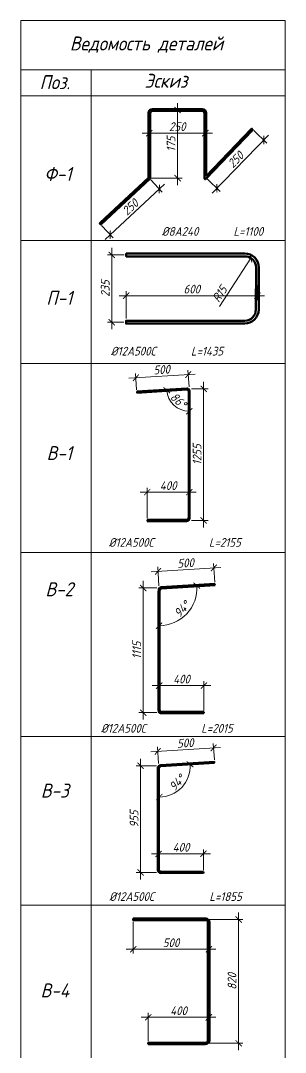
# Model space of a CAD drawing. Header units: millimetres. Extents: x 504091 to 2165846, y 135022 to 442887.
# Drawn here: x 1059796 to 1060552, y 182427 to 185380 of the extents above; entities that cross this region are included whole.
import ezdxf

# ---------------------------------------------------------------- set-up
doc = ezdxf.new("R2010")
doc.units = ezdxf.units.MM
doc.layers.get('Defpoints').update_dxf_attribs({"color": 255})
for name, color, linetype, lineweight in [('!_КР_Размеры', 7, 'Continuous', 9), ('КР_Арматура 12', 174, 'Continuous', 40), ('КР_арматура 16', 224, 'Continuous', 50), ('КР_арматура 8', 232, 'Continuous', 50), ('Размеры (линейные)', 154, 'Continuous', 9)]:
    doc.layers.add(name, color=color, linetype=linetype, lineweight=lineweight)
doc.layers.add('!Defpoints', color=255, linetype='Continuous', lineweight=5, plot=False)
doc.styles.add('GOST 2.304_new', font='isocpeur.ttf', dxfattribs={"width": 0.9, "oblique": 15})
doc.dimstyles.new('SPDS 1_10', dxfattribs={"dimscale": 10, "dimtxt": 2.5, "dimasz": 1.77, "dimexe": 1.25, "dimexo": 0.625, "dimtad": 1, "dimdec": 0, "dimrnd": 0.001, "dimtxsty": 'GOST 2.304_new', "dimblk": 'ARCHTICK', "dimcen": 2.5, "dimdle": 2, "dimclrt": 256, "dimadec": 0, "dimazin": 2, "dimtfac": 0.75, "dimtdec": 0, "dimtmove": 1, "dimatfit": 3, "dimfxl": 0, "dimtolj": 1, "dimlwd": 9, "dimlwe": 9, "dimarcsym": 0})

# ---------------------------------------------------------------- blocks, each defined once
blk = doc.blocks.new('_ArchTick')
at = {"color": 0, "linetype": 'ByBlock', "const_width": 0.15}
blk.add_lwpolyline([(-0.5, -0.5), (0.5, 0.5)], dxfattribs=at)
blk = doc.blocks.new('*D2086')
at = {"layer": 'Defpoints', "color": 0, "lineweight": 20, "ltscale": 100, "transparency": 16777216}
for p in [(1060232.7, 185123.9), (1060244.8, 185123.9), (1060163.7, 184929)]:
    blk.add_point(p, dxfattribs=at)
at = {"layer": 'Размеры (линейные)', "color": 0, "lineweight": 9, "ltscale": 100, "transparency": 16777216}
for p, q in [((1060244.8, 184909), (1060244.8, 185143.9)), ((1060239, 185123.9), (1060257.3, 185123.9)), ((1060170, 184929), (1060257.3, 184929))]:
    blk.add_line(p, q, dxfattribs=at)
at = {"layer": 'Размеры (линейные)', "color": 0, "lineweight": 9, "ltscale": 100, "transparency": 16777216, "xscale": 17.7, "yscale": 17.7, "zscale": 17.7}
for p, rotation in [((1060244.8, 185123.9), 90), ((1060244.8, 184929), 270)]:
    blk.add_blockref('_ArchTick', p, dxfattribs=dict(at, rotation=rotation))
at = {"layer": 'Размеры (линейные)', "ltscale": 100, "transparency": 16777216, "insert": (1060226, 185026.5), "char_height": 25, "attachment_point": 5, "rotation": 90, "style": 'GOST 2.304_new'}
blk.add_mtext('\\A1;175', dxfattribs=at)
blk = doc.blocks.new('*D2087')
at = {"layer": 'Defpoints', "color": 0, "lineweight": 20, "ltscale": 100, "transparency": 16777216}
for p in [(1060458.3, 185069.7), (1060490.9, 185038.1), (1060324.5, 184931.6)]:
    blk.add_point(p, dxfattribs=at)
at = {"layer": 'Размеры (линейные)', "color": 0, "lineweight": 9, "ltscale": 100, "transparency": 16777216}
for p, q in [((1060343.1, 184885.7), (1060504.8, 185052.4)), ((1060462.8, 185065.3), (1060499.9, 185029.4)), ((1060328.9, 184927.3), (1060366, 184891.3))]:
    blk.add_line(p, q, dxfattribs=at)
at = {"layer": 'Размеры (линейные)', "color": 0, "lineweight": 9, "ltscale": 100, "transparency": 16777216, "xscale": 17.7, "yscale": 17.7, "zscale": 17.7}
for p, rotation in [((1060490.9, 185038.1), 45.8853463330187), ((1060357, 184900), 225.8853463330187)]:
    blk.add_blockref('_ArchTick', p, dxfattribs=dict(at, rotation=rotation))
at = {"layer": 'Размеры (линейные)', "ltscale": 100, "transparency": 16777216, "insert": (1060410.5, 184982.1), "char_height": 25, "attachment_point": 5, "rotation": 45.8853, "style": 'GOST 2.304_new'}
blk.add_mtext('\\A1;250', dxfattribs=at)
blk = doc.blocks.new('*D2088')
at = {"layer": 'Defpoints', "color": 0, "lineweight": 20, "ltscale": 100, "transparency": 16777216}
for p in [(1060163.7, 184929), (1060192.5, 184898.2), (1060023.3, 184797.7)]:
    blk.add_point(p, dxfattribs=at)
at = {"layer": 'Размеры (линейные)', "color": 0, "lineweight": 9, "ltscale": 100, "transparency": 16777216}
for p, q in [((1060037.5, 184753.3), (1060207.1, 184911.9)), ((1060168, 184924.4), (1060201, 184889.1)), ((1060027.6, 184793.2), (1060060.6, 184757.8))]:
    blk.add_line(p, q, dxfattribs=at)
at = {"layer": 'Размеры (линейные)', "color": 0, "lineweight": 9, "ltscale": 100, "transparency": 16777216, "xscale": 17.7, "yscale": 17.7, "zscale": 17.7}
for p, rotation in [((1060192.5, 184898.2), 43.06238409189598), ((1060052.1, 184767), 223.062384091896)]:
    blk.add_blockref('_ArchTick', p, dxfattribs=dict(at, rotation=rotation))
at = {"layer": 'Размеры (линейные)', "ltscale": 100, "transparency": 16777216, "insert": (1060109.5, 184846.3), "char_height": 25, "attachment_point": 5, "rotation": 43.0624, "style": 'GOST 2.304_new'}
blk.add_mtext('\\A1;250', dxfattribs=at)
blk = doc.blocks.new('*D2089')
at = {"layer": 'Defpoints', "color": 0, "lineweight": 20, "ltscale": 100, "transparency": 16777216}
for p in [(1060472.8, 184629.4), (1060472.8, 184592.7), (1060097.8, 184520.8)]:
    blk.add_point(p, dxfattribs=at)
at = {"layer": 'Размеры (линейные)', "color": 0, "lineweight": 9, "ltscale": 100, "transparency": 16777216}
for p, q in [((1060097.8, 184527.1), (1060097.8, 184605.2)), ((1060472.8, 184623.1), (1060472.8, 184580.2)), ((1060077.8, 184592.7), (1060492.8, 184592.7))]:
    blk.add_line(p, q, dxfattribs=at)
at = {"layer": 'Размеры (линейные)', "color": 0, "lineweight": 9, "ltscale": 100, "transparency": 16777216, "xscale": 17.7, "yscale": 17.7, "zscale": 17.7, "rotation": 180}
blk.add_blockref('_ArchTick', (1060097.8, 184592.7), dxfattribs=at)
at = {"layer": 'Размеры (линейные)', "color": 0, "lineweight": 9, "ltscale": 100, "transparency": 16777216, "xscale": 17.7, "yscale": 17.7, "zscale": 17.7}
blk.add_blockref('_ArchTick', (1060472.8, 184592.7), dxfattribs=at)
at = {"layer": 'Размеры (линейные)', "ltscale": 100, "transparency": 16777216, "insert": (1060285.3, 184611.5), "char_height": 25, "attachment_point": 5, "style": 'GOST 2.304_new'}
blk.add_mtext('\\A1;600', dxfattribs=at)
blk = doc.blocks.new('*D2090')
at = {"layer": 'Defpoints', "color": 0, "lineweight": 20, "ltscale": 100, "transparency": 16777216}
for p in [(1060098.3, 184709.3), (1060056.8, 184516.8), (1060097.8, 184516.8)]:
    blk.add_point(p, dxfattribs=at)
at = {"layer": 'Размеры (линейные)', "color": 0, "lineweight": 9, "ltscale": 100, "transparency": 16777216}
for p, q in [((1060056.8, 184729.3), (1060056.8, 184496.8)), ((1060092, 184709.3), (1060044.3, 184709.3)), ((1060091.5, 184516.8), (1060044.3, 184516.8))]:
    blk.add_line(p, q, dxfattribs=at)
at = {"layer": 'Размеры (линейные)', "color": 0, "lineweight": 9, "ltscale": 100, "transparency": 16777216, "xscale": 17.7, "yscale": 17.7, "zscale": 17.7}
for p, rotation in [((1060056.8, 184709.3), 90), ((1060056.8, 184516.8), 270)]:
    blk.add_blockref('_ArchTick', p, dxfattribs=dict(at, rotation=rotation))
at = {"layer": 'Размеры (линейные)', "ltscale": 100, "transparency": 16777216, "insert": (1060038, 184613.1), "char_height": 25, "attachment_point": 5, "rotation": 90, "style": 'GOST 2.304_new'}
blk.add_mtext('\\A1;235', dxfattribs=at)
blk = doc.blocks.new('*D2091')
at = {"layer": 'Defpoints', "color": 0, "lineweight": 20, "ltscale": 100, "transparency": 16777216}
for p in [(1060324.1, 185057.7), (1060163.5, 185043.1), (1060324.1, 185043.1)]:
    blk.add_point(p, dxfattribs=at)
at = {"layer": 'Размеры (линейные)', "color": 0, "lineweight": 9, "ltscale": 100, "transparency": 16777216}
for p, q in [((1060143.5, 185057.7), (1060344.1, 185057.7)), ((1060163.5, 185049.3), (1060163.5, 185070.2)), ((1060324.1, 185049.3), (1060324.1, 185070.2))]:
    blk.add_line(p, q, dxfattribs=at)
at = {"layer": 'Размеры (линейные)', "color": 0, "lineweight": 9, "ltscale": 100, "transparency": 16777216, "xscale": 17.7, "yscale": 17.7, "zscale": 17.7, "rotation": 180}
blk.add_blockref('_ArchTick', (1060163.5, 185057.7), dxfattribs=at)
at = {"layer": 'Размеры (линейные)', "color": 0, "lineweight": 9, "ltscale": 100, "transparency": 16777216, "xscale": 17.7, "yscale": 17.7, "zscale": 17.7}
blk.add_blockref('_ArchTick', (1060324.1, 185057.7), dxfattribs=at)
at = {"layer": 'Размеры (линейные)', "ltscale": 100, "transparency": 16777216, "insert": (1060243.8, 185076.5), "char_height": 25, "attachment_point": 5, "style": 'GOST 2.304_new'}
blk.add_mtext('\\A1;250', dxfattribs=at)
blk = doc.blocks.new('*D2092')
at = {"layer": 'Defpoints', "color": 0, "lineweight": 20, "ltscale": 100, "transparency": 16777216}
for p in [(1060454.3, 184700.1, 0), (1060436.8, 184673.3, 0)]:
    blk.add_point(p, dxfattribs=at)
at = {"layer": 'Размеры (линейные)', "color": 0, "lineweight": 9, "ltscale": 100, "transparency": 16777216}
blk.add_line((1060364, 184562.1), (1060454.3, 184700.1), dxfattribs=at)
at = {"layer": 'Размеры (линейные)', "color": 0, "lineweight": 9, "ltscale": 100, "transparency": 16777216, "xscale": 17.7, "yscale": 17.7, "zscale": 17.7, "rotation": 56.80116570014329}
blk.add_blockref('_ArchTick', (1060454.3, 184700.1), dxfattribs=at)
at = {"layer": 'Размеры (линейные)', "ltscale": 100, "transparency": 16777216, "insert": (1060364.7, 184597.4), "char_height": 25, "attachment_point": 5, "rotation": 56.8012, "style": 'GOST 2.304_new'}
blk.add_mtext('\\A1;R15', dxfattribs=at)
blk = doc.blocks.new('*D2122')
at = {"layer": 'Defpoints', "color": 0, "lineweight": 20, "ltscale": 100, "transparency": 16777216}
for p in [(1060277.8, 184030.3), (1060277.8, 183968.5), (1060157.8, 183949.4)]:
    blk.add_point(p, dxfattribs=at)
at = {"layer": 'Размеры (линейные)', "color": 0, "lineweight": 9, "ltscale": 100, "transparency": 16777216}
for p, q in [((1060157.8, 183955.7), (1060157.8, 184042.8)), ((1060277.8, 183974.7), (1060277.8, 184042.8)), ((1060137.8, 184030.3), (1060297.8, 184030.3))]:
    blk.add_line(p, q, dxfattribs=at)
at = {"layer": 'Размеры (линейные)', "color": 0, "lineweight": 9, "ltscale": 100, "transparency": 16777216, "xscale": 17.7, "yscale": 17.7, "zscale": 17.7, "rotation": 180}
blk.add_blockref('_ArchTick', (1060157.8, 184030.3), dxfattribs=at)
at = {"layer": 'Размеры (линейные)', "color": 0, "lineweight": 9, "ltscale": 100, "transparency": 16777216, "xscale": 17.7, "yscale": 17.7, "zscale": 17.7}
blk.add_blockref('_ArchTick', (1060277.8, 184030.3), dxfattribs=at)
at = {"layer": 'Размеры (линейные)', "ltscale": 100, "transparency": 16777216, "insert": (1060217.8, 184049), "char_height": 25, "attachment_point": 5, "style": 'GOST 2.304_new'}
blk.add_mtext('\\A1;400', dxfattribs=at)
blk = doc.blocks.new('*D2123')
at = {"layer": 'Defpoints', "color": 0, "lineweight": 20, "ltscale": 100, "transparency": 16777216}
for p in [(1060275.2, 184367), (1060128, 184316.6), (1060277.8, 184325.9)]:
    blk.add_point(p, dxfattribs=at)
at = {"layer": 'Размеры (линейные)', "color": 0, "lineweight": 9, "ltscale": 100, "transparency": 16777216}
for p, q in [((1060105.4, 184356.3), (1060295.2, 184368.2)), ((1060127.6, 184322.8), (1060124.6, 184370.1)), ((1060277.4, 184332.2), (1060274.4, 184379.5))]:
    blk.add_line(p, q, dxfattribs=at)
at = {"layer": 'Размеры (линейные)', "color": 0, "lineweight": 9, "ltscale": 100, "transparency": 16777216, "xscale": 17.7, "yscale": 17.7, "zscale": 17.7}
for p, rotation in [((1060125.4, 184357.6), 183.5864361386816), ((1060275.2, 184367), 3.586436138681583)]:
    blk.add_blockref('_ArchTick', p, dxfattribs=dict(at, rotation=rotation))
at = {"layer": 'Размеры (линейные)', "ltscale": 100, "transparency": 16777216, "insert": (1060199.1, 184381), "char_height": 25, "attachment_point": 5, "rotation": 3.5864, "style": 'GOST 2.304_new'}
blk.add_mtext('\\A1;500', dxfattribs=at)
blk = doc.blocks.new('*D2124')
at = {"layer": 'Defpoints', "color": 0, "lineweight": 20, "ltscale": 100, "transparency": 16777216}
for p in [(1060128, 184316.6), (1060277.8, 184325.9), (1060277.8, 184325.9), (1060223.8, 184291.7), (1060277.8, 183949.4)]:
    blk.add_point(p, dxfattribs=at)
at = {"layer": 'Размеры (линейные)', "color": 0, "lineweight": 9, "ltscale": 100, "transparency": 16777216}
blk.add_arc((1060277.8, 184325.9), 63.9, 183.5864, 270, dxfattribs=at)
at = {"layer": 'Размеры (линейные)', "color": 0, "lineweight": 9, "ltscale": 100, "transparency": 16777216, "xscale": 17.7, "yscale": 17.7, "zscale": 17.7, "rotation": 93.58643613869073}
blk.add_blockref('_ArchTick', (1060214, 184321.9), dxfattribs=at)
at = {"layer": 'Размеры (линейные)', "color": 0, "lineweight": 9, "ltscale": 100, "transparency": 16777216, "xscale": 17.7, "yscale": 17.7, "zscale": 17.7}
blk.add_blockref('_ArchTick', (1060277.8, 184262), dxfattribs=at)
at = {"layer": 'Размеры (линейные)', "ltscale": 100, "transparency": 16777216, "insert": (1060246.9, 184293), "char_height": 25, "attachment_point": 5, "rotation": 316.7932, "style": 'GOST 2.304_new'}
blk.add_mtext('\\A1;86°', dxfattribs=at)
blk = doc.blocks.new('*D2125')
at = {"layer": 'Defpoints', "color": 0, "lineweight": 20, "ltscale": 100, "transparency": 16777216}
for p in [(1060277.8, 184325.9), (1060277.8, 183949.4), (1060319.1, 183949.4)]:
    blk.add_point(p, dxfattribs=at)
at = {"layer": 'Размеры (линейные)', "color": 0, "lineweight": 9, "ltscale": 100, "transparency": 16777216}
for p, q in [((1060319.1, 184345.9), (1060319.1, 183929.4)), ((1060284, 184325.9), (1060331.6, 184325.9)), ((1060284, 183949.4), (1060331.6, 183949.4))]:
    blk.add_line(p, q, dxfattribs=at)
at = {"layer": 'Размеры (линейные)', "color": 0, "lineweight": 9, "ltscale": 100, "transparency": 16777216, "xscale": 17.7, "yscale": 17.7, "zscale": 17.7}
for p, rotation in [((1060319.1, 184325.9), 90), ((1060319.1, 183949.4), 270)]:
    blk.add_blockref('_ArchTick', p, dxfattribs=dict(at, rotation=rotation))
at = {"layer": 'Размеры (линейные)', "ltscale": 100, "transparency": 16777216, "insert": (1060300.4, 184137.7), "char_height": 25, "attachment_point": 5, "rotation": 90, "style": 'GOST 2.304_new'}
blk.add_mtext('\\A1;1255', dxfattribs=at)
blk = doc.blocks.new('*D2127')
at = {"layer": 'Defpoints', "color": 0, "lineweight": 20, "ltscale": 100, "transparency": 16777216}
for p in [(1060188.9, 183803.7), (1060191.9, 183756), (1060351.5, 183766)]:
    blk.add_point(p, dxfattribs=at)
at = {"layer": 'Размеры (линейные)', "color": 0, "lineweight": 9, "ltscale": 100, "transparency": 16777216}
for p, q in [((1060368.4, 183815), (1060169, 183802.5)), ((1060191.5, 183762.3), (1060188.1, 183816.2)), ((1060351.1, 183772.3), (1060347.7, 183826.2))]:
    blk.add_line(p, q, dxfattribs=at)
at = {"layer": 'Размеры (линейные)', "color": 0, "lineweight": 9, "ltscale": 100, "transparency": 16777216, "xscale": 17.7, "yscale": 17.7, "zscale": 17.7}
for p, rotation in [((1060188.9, 183803.7), 183.5864361378931), ((1060348.5, 183813.7), 3.586436137893152)]:
    blk.add_blockref('_ArchTick', p, dxfattribs=dict(at, rotation=rotation))
at = {"layer": 'Размеры (линейные)', "ltscale": 100, "transparency": 16777216, "insert": (1060267.5, 183827.4), "char_height": 25, "attachment_point": 5, "rotation": 3.5864, "style": 'GOST 2.304_new'}
blk.add_mtext('\\A1;500', dxfattribs=at)
blk = doc.blocks.new('*D2128')
at = {"layer": 'Defpoints', "color": 0, "lineweight": 20, "ltscale": 100, "transparency": 16777216}
for p in [(1060191.9, 183476.5), (1060191.9, 183405.6), (1060319.9, 183399.2)]:
    blk.add_point(p, dxfattribs=at)
at = {"layer": 'Размеры (линейные)', "color": 0, "lineweight": 9, "ltscale": 100, "transparency": 16777216}
for p, q in [((1060191.9, 183411.8), (1060191.9, 183489)), ((1060319.9, 183405.4), (1060319.9, 183489)), ((1060339.9, 183476.5), (1060171.9, 183476.5))]:
    blk.add_line(p, q, dxfattribs=at)
at = {"layer": 'Размеры (линейные)', "color": 0, "lineweight": 9, "ltscale": 100, "transparency": 16777216, "xscale": 17.7, "yscale": 17.7, "zscale": 17.7, "rotation": 180}
blk.add_blockref('_ArchTick', (1060191.9, 183476.5), dxfattribs=at)
at = {"layer": 'Размеры (линейные)', "color": 0, "lineweight": 9, "ltscale": 100, "transparency": 16777216, "xscale": 17.7, "yscale": 17.7, "zscale": 17.7}
blk.add_blockref('_ArchTick', (1060319.9, 183476.5), dxfattribs=at)
at = {"layer": 'Размеры (линейные)', "ltscale": 100, "transparency": 16777216, "insert": (1060255.9, 183495.2), "char_height": 25, "attachment_point": 5, "style": 'GOST 2.304_new'}
blk.add_mtext('\\A1;400', dxfattribs=at)
blk = doc.blocks.new('*D2129')
at = {"layer": 'Defpoints', "color": 0, "lineweight": 20, "ltscale": 100, "transparency": 16777216}
for p in [(1060191.9, 183756), (1060191.9, 183756), (1060351.5, 183766), (1060247.9, 183663.6), (1060191.9, 183399.2)]:
    blk.add_point(p, dxfattribs=at)
at = {"layer": 'Размеры (линейные)', "color": 0, "lineweight": 9, "ltscale": 100, "transparency": 16777216}
blk.add_arc((1060191.9, 183756), 108.1, 270, 3.5864, dxfattribs=at)
at = {"layer": 'Размеры (линейные)', "color": 0, "lineweight": 9, "ltscale": 100, "transparency": 16777216, "xscale": 17.7, "yscale": 17.7, "zscale": 17.7}
for p, rotation in [((1060299.7, 183762.8), 93.58643613785894), ((1060191.9, 183648), 180.0000000000006)]:
    blk.add_blockref('_ArchTick', p, dxfattribs=dict(at, rotation=rotation))
at = {"layer": 'Размеры (линейные)', "ltscale": 100, "transparency": 16777216, "insert": (1060257, 183694.9), "char_height": 25, "attachment_point": 5, "rotation": 46.7932, "style": 'GOST 2.304_new'}
blk.add_mtext('\\A1;94°', dxfattribs=at)
blk = doc.blocks.new('*D2130')
at = {"layer": 'Defpoints', "color": 0, "lineweight": 20, "ltscale": 100, "transparency": 16777216}
for p in [(1060191.9, 183756), (1060146.7, 183399.2), (1060191.9, 183399.2)]:
    blk.add_point(p, dxfattribs=at)
at = {"layer": 'Размеры (линейные)', "color": 0, "lineweight": 9, "ltscale": 100, "transparency": 16777216}
for p, q in [((1060146.7, 183776), (1060146.7, 183379.2)), ((1060185.7, 183756), (1060134.2, 183756)), ((1060185.7, 183399.2), (1060134.2, 183399.2))]:
    blk.add_line(p, q, dxfattribs=at)
at = {"layer": 'Размеры (линейные)', "color": 0, "lineweight": 9, "ltscale": 100, "transparency": 16777216, "xscale": 17.7, "yscale": 17.7, "zscale": 17.7}
for p, rotation in [((1060146.7, 183756), 90), ((1060146.7, 183399.2), 270)]:
    blk.add_blockref('_ArchTick', p, dxfattribs=dict(at, rotation=rotation))
at = {"layer": 'Размеры (линейные)', "ltscale": 100, "transparency": 16777216, "insert": (1060127.9, 183577.6), "char_height": 25, "attachment_point": 5, "rotation": 90, "style": 'GOST 2.304_new'}
blk.add_mtext('\\A1;1115', dxfattribs=at)
blk = doc.blocks.new('*D2131')
at = {"layer": 'Defpoints', "color": 0, "lineweight": 20, "ltscale": 100, "transparency": 16777216}
for p in [(1060318.5, 182995), (1060190.5, 182941.8), (1060318.5, 182941.8)]:
    blk.add_point(p, dxfattribs=at)
at = {"layer": 'Размеры (линейные)', "color": 0, "lineweight": 9, "ltscale": 100, "transparency": 16777216}
for p, q in [((1060170.5, 182995), (1060338.5, 182995)), ((1060190.5, 182948.1), (1060190.5, 183007.5)), ((1060318.5, 182948.1), (1060318.5, 183007.5))]:
    blk.add_line(p, q, dxfattribs=at)
at = {"layer": 'Размеры (линейные)', "color": 0, "lineweight": 9, "ltscale": 100, "transparency": 16777216, "xscale": 17.7, "yscale": 17.7, "zscale": 17.7, "rotation": 180}
blk.add_blockref('_ArchTick', (1060190.5, 182995), dxfattribs=at)
at = {"layer": 'Размеры (линейные)', "color": 0, "lineweight": 9, "ltscale": 100, "transparency": 16777216, "xscale": 17.7, "yscale": 17.7, "zscale": 17.7}
blk.add_blockref('_ArchTick', (1060318.5, 182995), dxfattribs=at)
at = {"layer": 'Размеры (линейные)', "ltscale": 100, "transparency": 16777216, "insert": (1060254.5, 183013.8), "char_height": 25, "attachment_point": 5, "style": 'GOST 2.304_new'}
blk.add_mtext('\\A1;400', dxfattribs=at)
blk = doc.blocks.new('*D2132')
at = {"layer": 'Defpoints', "color": 0, "lineweight": 20, "ltscale": 100, "transparency": 16777216}
for p in [(1060190.5, 183247.4), (1060139, 182941.8), (1060190.5, 182941.8)]:
    blk.add_point(p, dxfattribs=at)
at = {"layer": 'Размеры (линейные)', "color": 0, "lineweight": 9, "ltscale": 100, "transparency": 16777216}
for p, q in [((1060184.3, 183247.4), (1060126.5, 183247.4)), ((1060139, 183267.4), (1060139, 182921.8)), ((1060184.3, 182941.8), (1060126.5, 182941.8))]:
    blk.add_line(p, q, dxfattribs=at)
at = {"layer": 'Размеры (линейные)', "color": 0, "lineweight": 9, "ltscale": 100, "transparency": 16777216, "xscale": 17.7, "yscale": 17.7, "zscale": 17.7}
for p, rotation in [((1060139, 183247.4), 90), ((1060139, 182941.8), 270)]:
    blk.add_blockref('_ArchTick', p, dxfattribs=dict(at, rotation=rotation))
at = {"layer": 'Размеры (линейные)', "ltscale": 100, "transparency": 16777216, "insert": (1060120.3, 183094.6), "char_height": 25, "attachment_point": 5, "rotation": 90, "style": 'GOST 2.304_new'}
blk.add_mtext('\\A1;955', dxfattribs=at)
blk = doc.blocks.new('*D2133')
at = {"layer": 'Defpoints', "color": 0, "lineweight": 20, "ltscale": 100, "transparency": 16777216}
for p in [(1060347.5, 183298.4), (1060190.5, 183247.4), (1060350.1, 183257.4)]:
    blk.add_point(p, dxfattribs=at)
at = {"layer": 'Размеры (линейные)', "color": 0, "lineweight": 9, "ltscale": 100, "transparency": 16777216}
for p, q in [((1060349.7, 183263.7), (1060346.7, 183310.9)), ((1060168, 183287.1), (1060367.5, 183299.6)), ((1060190.1, 183253.7), (1060187.2, 183300.9))]:
    blk.add_line(p, q, dxfattribs=at)
at = {"layer": 'Размеры (линейные)', "color": 0, "lineweight": 9, "ltscale": 100, "transparency": 16777216, "xscale": 17.7, "yscale": 17.7, "zscale": 17.7}
for p, rotation in [((1060347.5, 183298.4), 3.586436137882755), ((1060187.9, 183288.4), 183.5864361378828)]:
    blk.add_blockref('_ArchTick', p, dxfattribs=dict(at, rotation=rotation))
at = {"layer": 'Размеры (линейные)', "ltscale": 100, "transparency": 16777216, "insert": (1060266.6, 183312.1), "char_height": 25, "attachment_point": 5, "rotation": 3.5864, "style": 'GOST 2.304_new'}
blk.add_mtext('\\A1;500', dxfattribs=at)
blk = doc.blocks.new('*D2134')
at = {"layer": 'Defpoints', "color": 0, "lineweight": 20, "ltscale": 100, "transparency": 16777216}
for p in [(1060333.9, 182527.1), (1060161.1, 182452.8), (1060333.9, 182452.8)]:
    blk.add_point(p, dxfattribs=at)
at = {"layer": 'Размеры (линейные)', "color": 0, "lineweight": 9, "ltscale": 100, "transparency": 16777216}
for p, q in [((1060161.1, 182459), (1060161.1, 182539.6)), ((1060333.9, 182459), (1060333.9, 182539.6)), ((1060141.1, 182527.1), (1060353.9, 182527.1))]:
    blk.add_line(p, q, dxfattribs=at)
at = {"layer": 'Размеры (линейные)', "color": 0, "lineweight": 9, "ltscale": 100, "transparency": 16777216, "xscale": 17.7, "yscale": 17.7, "zscale": 17.7, "rotation": 180}
blk.add_blockref('_ArchTick', (1060161.1, 182527.1), dxfattribs=at)
at = {"layer": 'Размеры (линейные)', "color": 0, "lineweight": 9, "ltscale": 100, "transparency": 16777216, "xscale": 17.7, "yscale": 17.7, "zscale": 17.7}
blk.add_blockref('_ArchTick', (1060333.9, 182527.1), dxfattribs=at)
at = {"layer": 'Размеры (линейные)', "ltscale": 100, "transparency": 16777216, "insert": (1060247.5, 182545.9), "char_height": 25, "attachment_point": 5, "style": 'GOST 2.304_new'}
blk.add_mtext('\\A1;400', dxfattribs=at)
blk = doc.blocks.new('*D2135')
at = {"layer": 'Defpoints', "color": 0, "lineweight": 20, "ltscale": 100, "transparency": 16777216}
for p in [(1060117.9, 182807), (1060333.9, 182807), (1060333.9, 182721.9)]:
    blk.add_point(p, dxfattribs=at)
at = {"layer": 'Размеры (линейные)', "color": 0, "lineweight": 9, "ltscale": 100, "transparency": 16777216}
for p, q in [((1060117.9, 182800.8), (1060117.9, 182709.4)), ((1060333.9, 182800.8), (1060333.9, 182709.4)), ((1060097.9, 182721.9), (1060353.9, 182721.9))]:
    blk.add_line(p, q, dxfattribs=at)
at = {"layer": 'Размеры (линейные)', "color": 0, "lineweight": 9, "ltscale": 100, "transparency": 16777216, "xscale": 17.7, "yscale": 17.7, "zscale": 17.7, "rotation": 180}
blk.add_blockref('_ArchTick', (1060117.9, 182721.9), dxfattribs=at)
at = {"layer": 'Размеры (линейные)', "color": 0, "lineweight": 9, "ltscale": 100, "transparency": 16777216, "xscale": 17.7, "yscale": 17.7, "zscale": 17.7}
blk.add_blockref('_ArchTick', (1060333.9, 182721.9), dxfattribs=at)
at = {"layer": 'Размеры (линейные)', "ltscale": 100, "transparency": 16777216, "insert": (1060225.9, 182740.6), "char_height": 25, "attachment_point": 5, "style": 'GOST 2.304_new'}
blk.add_mtext('\\A1;500', dxfattribs=at)
blk = doc.blocks.new('*D2136')
at = {"layer": 'Defpoints', "color": 0, "lineweight": 20, "ltscale": 100, "transparency": 16777216}
for p in [(1060317.4, 182807), (1060292.6, 182452.8), (1060419, 182452.8)]:
    blk.add_point(p, dxfattribs=at)
at = {"layer": 'Размеры (линейные)', "color": 0, "lineweight": 9, "ltscale": 100, "transparency": 16777216}
for p, q in [((1060323.7, 182807), (1060431.5, 182807)), ((1060419, 182827), (1060419, 182432.8)), ((1060298.9, 182452.8), (1060431.5, 182452.8))]:
    blk.add_line(p, q, dxfattribs=at)
at = {"layer": 'Размеры (линейные)', "color": 0, "lineweight": 9, "ltscale": 100, "transparency": 16777216, "xscale": 17.7, "yscale": 17.7, "zscale": 17.7}
for p, rotation in [((1060419, 182807), 90), ((1060419, 182452.8), 270)]:
    blk.add_blockref('_ArchTick', p, dxfattribs=dict(at, rotation=rotation))
at = {"layer": 'Размеры (линейные)', "ltscale": 100, "transparency": 16777216, "insert": (1060400.2, 182629.9), "char_height": 25, "attachment_point": 5, "rotation": 90, "style": 'GOST 2.304_new'}
blk.add_mtext('\\A1;820', dxfattribs=at)
blk = doc.blocks.new('*D2141')
at = {"layer": 'Defpoints', "color": 0, "lineweight": 20, "ltscale": 100, "transparency": 16777216}
for p in [(1060196.9, 183245.9), (1060350.2, 183255.5), (1060192.4, 183241.1), (1060238, 183170.3), (1060192.4, 182948.6)]:
    blk.add_point(p, dxfattribs=at)
at = {"layer": 'Размеры (линейные)', "color": 0, "lineweight": 9, "ltscale": 100, "transparency": 16777216}
blk.add_arc((1060192.4, 183245.6), 88, 270, 3.5864, dxfattribs=at)
at = {"layer": 'Размеры (линейные)', "color": 0, "lineweight": 9, "ltscale": 100, "transparency": 16777216, "xscale": 17.7, "yscale": 17.7, "zscale": 17.7}
for p, rotation in [((1060280.3, 183251.1), 93.58643613782105), ((1060192.4, 183157.6), 180.0000000000017)]:
    blk.add_blockref('_ArchTick', p, dxfattribs=dict(at, rotation=rotation))
at = {"layer": 'Размеры (линейные)', "ltscale": 100, "transparency": 16777216, "insert": (1060242.9, 183198.2), "char_height": 25, "attachment_point": 5, "rotation": 46.7932, "style": 'GOST 2.304_new'}
blk.add_mtext('\\A1;94°', dxfattribs=at)

msp = doc.modelspace()

# ---------------------------------------------------------------- linework, layer by layer
at = {"layer": '!Defpoints', "lineweight": 20}
for points in [[(1060319.9042, 183399.1856), (1060191.9042, 183399.1856), (1060191.9042, 183756.0378), (1060351.4647, 183766.0386)], [(1060318.5129, 182941.8451), (1060190.5129, 182941.8451), (1060190.5129, 183247.4288), (1060350.3928, 183257.4496)], [(1060161.0681, 182452.7799), (1060333.8681, 182452.7799), (1060333.8681, 182807.0162), (1060117.8682, 182807.0243)]]:
    msp.add_lwpolyline(points, dxfattribs=at)
at = {"color": 244, "lineweight": 18}
for p, q in [((1059796.4804, 185379.954, -0.0032), (1059796.4804, 179602.7406, 0.027)), ((1060552.3903, 179602.7406, 0.0276), (1060552.3903, 185379.954, -0.0033)), ((1059796.4804, 185164.7751, -0.0032), (1060552.3903, 185164.7751, -0.0032)), ((1059796.4804, 185164.7751, -0.0032), (1060552.3903, 185164.7751, -0.0032)), ((1059796.4804, 184750.9737, 0.0023), (1060552.3903, 184750.9737, 0.0023)), ((1059796.4804, 184398.0923, 0.0055), (1060552.3903, 184398.0923, 0.0055)), ((1059796.4804, 183857.217, -0.002), (1060552.3903, 183857.217, -0.002)), ((1059796.4804, 183330.8207, -0.0088), (1060552.3903, 183330.8207, -0.0088)), ((1059796.4804, 182848.2393, -0.0088), (1060552.3903, 182848.2393, -0.0088))]:
    msp.add_line(p, q, dxfattribs=at)
at = {"color": 244, "lineweight": 13}
msp.add_line((1059796.4804, 185379.954, -0.0032), (1060552.3903, 185379.954, -0.0032), dxfattribs=at)
at = {"color": 244, "lineweight": 13, "elevation": -0.0032}
for points in [[(1059796.4804, 185238.7751), (1060552.3903, 185238.7751)], [(1059997.4507, 185238.7751), (1059997.4507, 185151.2994)], [(1059997.4507, 185213.5882), (1059997.4507, 179602.7406)], [(1059796.4804, 185164.7751), (1060552.3903, 185164.7751)]]:
    msp.add_lwpolyline(points, dxfattribs=at)
at = {"layer": 'КР_Арматура 12', "ltscale": 12}
for p, q in [((1060270.9687, 184327.3185, -0.0023), (1060127.844, 184318.3479, -0.0023)), ((1060127.844, 184318.3479, -0.0023), (1060128.0692, 184314.7549, -0.0023)), ((1060128.0692, 184314.7549, -0.0023), (1060271.1939, 184323.7255, -0.0023)), ((1060275.9754, 184319.2344, -0.0023), (1060275.9754, 183955.7259, -0.0023)), ((1060279.5754, 183955.7259, -0.0023), (1060279.5754, 184319.2344, -0.0023)), ((1060271.4754, 183951.2259, -0.0023), (1060157.7754, 183951.2259, -0.0023)), ((1060157.7754, 183951.2259, -0.0023), (1060157.7754, 183947.6259, -0.0023)), ((1060157.7754, 183947.6259, -0.0023), (1060271.4754, 183947.6259, -0.0023)), ((1060189.9842, 183749.7258), (1060189.9842, 183405.9056)), ((1060193.8242, 183405.9056), (1060193.8242, 183749.7258)), ((1060351.3446, 183767.9548), (1060198.0837, 183758.3489)), ((1060198.3239, 183754.5164), (1060351.5848, 183764.1223)), ((1060351.5848, 183764.1223), (1060351.3446, 183767.9548)), ((1060319.9042, 183401.1056), (1060198.6242, 183401.1056)), ((1060198.6242, 183397.2656), (1060319.9042, 183397.2656)), ((1060319.9042, 183401.1056), (1060319.9042, 183397.2656)), ((1060196.9327, 183245.9074), (1060350.1936, 183255.5134)), ((1060350.1936, 183255.5134), (1060349.9534, 183259.3458)), ((1060188.5929, 182948.5651), (1060188.5929, 183241.1169)), ((1060192.4329, 182948.5651), (1060192.4329, 183241.1169)), ((1060318.5129, 182943.7651), (1060197.2329, 182943.7651)), ((1060318.5129, 182939.9251), (1060197.2329, 182939.9251)), ((1060318.5129, 182943.7651), (1060318.5129, 182939.9251)), ((1060161.0681, 182450.1879), (1060324.7963, 182450.1879))]:
    msp.add_line(p, q, dxfattribs=at)
for points in [[(1060198.624, 183397.2656, -0.414208834), (1060189.9842, 183405.9056), (1060189.9842, 183747.1093)], [(1060188.5929, 183241.1168, -0.395996471), (1060196.6925, 183249.7399), (1060349.9534, 183259.3458)], [(1060197.2328, 182939.9251, -0.414208834), (1060188.5929, 182948.5651), (1060188.5929, 183241.1169)], [(1060190.5129, 183241.1168, -0.000001665), (1060190.5129, 183241.1169, -0.000001665)], [(1060331.2761, 182461.8518), (1060331.2887, 182799.2403, 0.414213562), (1060326.1049, 182804.4245), (1060117.8681, 182804.4323)], [(1060336.4601, 182461.8516), (1060336.4727, 182799.2401, 0.414213562), (1060326.1051, 182809.6085), (1060117.8683, 182809.6163)], [(1060161.0681, 182455.3719), (1060324.7961, 182455.3719, 0.414213562), (1060331.2761, 182461.8519), (1060331.2887, 182799.2407)], [(1060324.7963, 182450.1879, 0.414208834), (1060336.4601, 182461.8519), (1060336.4727, 182799.2408)]]:
    msp.add_lwpolyline(points, format="xyb", dxfattribs=at)
for points in [[(1060117.8681, 182804.4323), (1060117.8681, 182809.6163)], [(1060117.8681, 182804.4323), (1060117.8681, 182809.6163)], [(1060161.0681, 182450.1879), (1060161.0681, 182455.3719)]]:
    msp.add_lwpolyline(points, dxfattribs=at)
for centre, radius, start, end in [((1060271.4754, 184319.2344, -0.0023), 8.1, 0, 93.5864361), ((1060271.4754, 184319.2344, -0.0023), 4.5, 0, 93.5864361), ((1060271.4754, 183955.7259, -0.0023), 4.5, 270, 0), ((1060271.4754, 183955.7259, -0.0023), 8.1, 270, 0), ((1060198.6242, 183749.7258), 8.64, 93.5864361, 180), ((1060198.6242, 183749.7258), 4.8, 93.5864361, 180), ((1060198.6242, 183405.9056), 8.64, 180, 270), ((1060198.6242, 183405.9056), 4.8, 180, 270), ((1060197.2329, 183241.1168), 4.8, 93.5864361, 180), ((1060197.2329, 182948.5651), 8.64, 180, 270), ((1060197.2329, 182948.5651), 4.8, 180, 270)]:
    msp.add_arc(centre, radius, start, end, dxfattribs=at)
at = {"layer": 'КР_арматура 16', "elevation": -0.0038}
msp.add_lwpolyline([(1060436.0596, 184512.8212, 0.415597767), (1060476.2546, 184552.8222), (1060476.7545, 184673.2157, 0.414695627), (1060436.7553, 184713.2822), (1060098.2591, 184713.2886), (1060098.2589, 184705.2886), (1060436.4473, 184705.2822, -0.416995829), (1060468.7546, 184673.2822), (1060468.2546, 184552.8224, -0.409119684), (1060436.8115, 184520.8278), (1060097.754, 184520.8278), (1060097.7539, 184512.8275), (1060436.4406, 184512.8212)], format="xyb", dxfattribs=at)
at = {"layer": 'КР_арматура 8'}
for p, q in [((1060161.2344, 185115.1252, -0.0038), (1060161.1973, 184930.0428, -0.0038)), ((1060166.3544, 185115.1252, -0.0038), (1060166.317, 184928.4959, -0.0038)), ((1060321.2344, 185115.1252, -0.0038), (1060321.197, 184928.9351, -0.0038)), ((1060326.3544, 185115.1252, -0.0038), (1060326.3181, 184935.1482, -0.0038)), ((1060325.5737, 184927.1314, -0.0038), (1060458.3617, 185066.1093, -0.0038)), ((1060326.3181, 184935.1482, -0.0038), (1060454.7283, 185069.7167, -0.0038)), ((1060161.1973, 184930.0428, -0.0038), (1060023.2991, 184801.2522, -0.0038)), ((1060165.604, 184927.1527, -0.0038), (1060026.7938, 184797.5104, -0.0038))]:
    msp.add_line(p, q, dxfattribs=at)
at = {"layer": 'КР_арматура 8', "ltscale": 100}
for p, q in [((1060314.8344, 185126.6452, -0.0038), (1060172.7544, 185126.6452, -0.0038)), ((1060314.8344, 185121.5252, -0.0038), (1060172.7544, 185121.5252, -0.0038))]:
    msp.add_line(p, q, dxfattribs=at)
for centre, radius, start, end in [((1060172.7544, 185115.1252, -0.0038), 11.52, 90, 180), ((1060172.7544, 185115.1252, -0.0038), 6.4, 90, 180), ((1060314.8344, 185115.1252, -0.0038), 11.52, 0, 90), ((1060314.8344, 185115.1252, -0.0038), 6.4, 0, 90), ((1060323.757, 184928.9351, -0.0038), 2.56, 179.9796382, 315.2085977)]:
    msp.add_arc(centre, radius, start, end, dxfattribs=at)
at = {"layer": 'КР_арматура 8'}
for centre, radius, start, end in [((1060456.5018, 185067.8694, -0.0038), 2.5607, 316.5804055, 133.8320507), ((1060163.7428, 184929.0015, -0.0038), 2.6234, 310.8972639, 348.8868543), ((1060025.1732, 184799.4997, -0.0038), 2.5659, 136.920932, 309.1671613)]:
    msp.add_arc(centre, radius, start, end, dxfattribs=at)
at = {"layer": 'Размеры (линейные)', "ltscale": 100, "elevation": -0.0023}
msp.add_lwpolyline([(1060157.7754, 183949.4259), (1060277.7754, 183949.4259), (1060277.7754, 184325.9416), (1060127.9566, 184316.5514)], dxfattribs=at)

# ---------------------------------------------------------------- texts
at = {"layer": '!_КР_Размеры', "width": 1105.24052, "attachment_point": 5, "style": 'GOST 2.304_new'}
for s, insert, char_height in [('Ведомость деталей', (1060155.8196, 185311.3725, -0.0032), 40), ('Поз.', (1059894.0868, 185203.7394, -0.0032), 40), ('Эскиз', (1060211.4333, 185207.6625, -0.0032), 40), ('Ф-1', (1059902.8215, 184940.916, -0.0016), 40), ('%%C8А240       L=1100', (1060344.3188, 184776.5575, -0.0038), 25), ('П-1', (1059906.8175, 184586.4649, 0.0007), 40), ('%%C12А500С       L=1435', (1060214.288, 184433.8367, -0.0054), 25), ('В-1', (1059906.8175, 184142.0927, 0.0007), 40), ('%%C12А500С           L=2155', (1060236.5691, 183886.4123, -0.0054), 25), ('В-2', (1059906.8175, 183752.3785, 0.0007), 40), ('%%C12А500С           L=2015', (1060213.9819, 183354.2789, -0.019), 25), ('В-3', (1059894.1141, 183176.0185, -0.0061), 40), ('%%C12А500С           L=1855', (1060238.6297, 182872.6737, -0.0258), 25), ('В-4', (1059894.1141, 182604.1182, -0.0149), 40)]:
    msp.add_mtext(s, dxfattribs=dict(at, insert=insert, char_height=char_height))

# ---------------------------------------------------------------- dimensions: what is measured, and where the dimension line sits
at = {"layer": 'Размеры (линейные)', "ltscale": 100}
for base, p1, p2, text, picture, middle in [((1060244.7702, 185123.9456, -0.0038), (1060163.7243, 184929.0203, -0.0038), (1060232.7003, 185123.9456, -0.0038), '175', '*D2086', (1060226.0202, 185026.4829, -0.0038)), ((1060056.7716, 184516.8277, -0.0038), (1060098.259, 184709.2886, -0.0038), (1060097.7539, 184516.8277, -0.0038), '235', '*D2090', (1060038.0216, 184613.0581, -0.0038)), ((1060319.1173, 183949.4259, -0.0023), (1060277.7754, 184325.9416, -0.0023), (1060277.7754, 183949.4259, -0.0023), '1255', '*D2125', (1060300.3673, 184137.6837, -0.0023)), ((1060146.6903, 183399.1856), (1060191.9042, 183756.0378), (1060191.9042, 183399.1856), '1115', '*D2130', (1060127.9403, 183577.6117)), ((1060139.0353, 182941.8451), (1060190.5129, 183247.4288), (1060190.5129, 182941.8451), '955', '*D2132', (1060120.2853, 183094.6369)), ((1060418.9651, 182452.7799), (1060317.4019, 182807.0168), (1060292.6235, 182452.7799), '820', '*D2136', (1060400.2151, 182629.8984))]:
    dim = msp.add_linear_dim(base=base, p1=p1, p2=p2, angle=90, text=text, dimstyle='SPDS 1_10', dxfattribs=at)
    dim.commit()
    dim.dimension.update_dxf_attribs({"geometry": picture, "text_midpoint": middle})
for base, p1, p2, text, picture, middle in [((1060324.0823, 185057.7074, -0.0038), (1060163.4806, 185043.058, -0.0038), (1060324.0823, 185043.058, -0.0038), '250', '*D2091', (1060243.7814, 185076.4574, -0.0038)), ((1060472.7971, 184592.7432, -0.0038), (1060097.754, 184520.8278, -0.0038), (1060472.7971, 184629.3959, -0.0038), '600', '*D2089', (1060285.2756, 184611.4932, -0.0038)), ((1060277.7754, 184030.2873, -0.0023), (1060157.7754, 183949.4259, -0.0023), (1060277.7754, 183968.4676, -0.0023), '400', '*D2122', (1060217.7754, 184049.0373, -0.0023)), ((1060191.9042, 183476.4957), (1060319.9042, 183399.1856), (1060191.9042, 183405.5952), '400', '*D2128', (1060255.9042, 183495.2457)), ((1060318.5129, 182995.0266), (1060190.5129, 182941.8451), (1060318.5129, 182941.8451), '400', '*D2131', (1060254.5129, 183013.7766)), ((1060333.8681, 182721.8904), (1060117.8681, 182807.0243), (1060333.8681, 182807.0243), '500', '*D2135', (1060225.8681, 182740.6404)), ((1060333.8681, 182527.1121), (1060161.0681, 182452.7799), (1060333.8681, 182452.7799), '400', '*D2134', (1060247.4681, 182545.8621))]:
    dim = msp.add_linear_dim(base=base, p1=p1, p2=p2, text=text, dimstyle='SPDS 1_10', dxfattribs=at)
    dim.commit()
    dim.dimension.update_dxf_attribs({"geometry": picture, "text_midpoint": middle})
for p1, p2, distance, text, picture, middle in [((1060324.4577, 184931.6073, -0.0038), (1060458.3204, 185069.6722, -0.0038), -45.3802, '250', '*D2087', (1060410.5082, 184982.1025, -0.0038)), ((1060023.298, 184797.7484, -0.0038), (1060163.7428, 184929.0015, -0.0038), -42.1308, '250', '*D2088', (1060109.4847, 184846.2927, -0.0038)), ((1060127.9566, 184316.5514, -0.0023), (1060277.7754, 184325.9416, -0.0023), 41.1246, '500', '*D2123', (1060199.1206, 184381.0038, -0.0023)), ((1060351.4647, 183766.0386), (1060191.9042, 183756.0378), -47.7856, '500', '*D2127', (1060267.5224, 183827.4435)), ((1060190.5129, 183247.4288), (1060350.0735, 183257.4296), 41.0354, '500', '*D2133', (1060266.5534, 183312.0975))]:
    dim = msp.add_aligned_dim(p1=p1, p2=p2, distance=distance, text=text, dimstyle='SPDS 1_10', dxfattribs=at)
    dim.commit()
    dim.dimension.update_dxf_attribs({"geometry": picture, "text_midpoint": middle})
dim = msp.add_radius_dim(center=(1060436.7521, 184673.2812, -0.0038), mpoint=(1060454.2749, 184700.0601, -0.0038), text='R15', dimstyle='SPDS 1_10', dxfattribs=at)
dim.commit()
dim.dimension.update_dxf_attribs({"geometry": '*D2092', "text_midpoint": (1060380.3569, 184587.0965, -0.0054), "dimtype": 164})
for base, line1, line2, picture, middle in [((1060223.8229, 184291.7142), ((1060277.7754, 183949.4259, -0.0023), (1060277.7754, 184325.9416, -0.0023)), ((1060277.7754, 184325.9416, -0.0023), (1060127.9566, 184316.5514, -0.0023)), '*D2124', (1060246.8686, 184293.037, -0.0023)), ((1060247.8717, 183663.6079), ((1060191.9042, 183756.0378), (1060351.4647, 183766.0386)), ((1060191.9042, 183399.1856), (1060191.9042, 183756.0378)), '*D2129', (1060256.9967, 183694.8974)), ((1060238.0137, 183170.3493), ((1060196.9327, 183245.9074), (1060350.1936, 183255.5134)), ((1060192.4329, 182948.5651), (1060192.4329, 183241.1169)), '*D2141', (1060242.9088, 183198.2141))]:
    dim = msp.add_angular_dim_2l(base=base, line1=line1, line2=line2, dimstyle='SPDS 1_10', dxfattribs=at)
    dim.commit()
    dim.dimension.update_dxf_attribs({"geometry": picture, "text_midpoint": middle})

doc.saveas('drawing.dxf')
